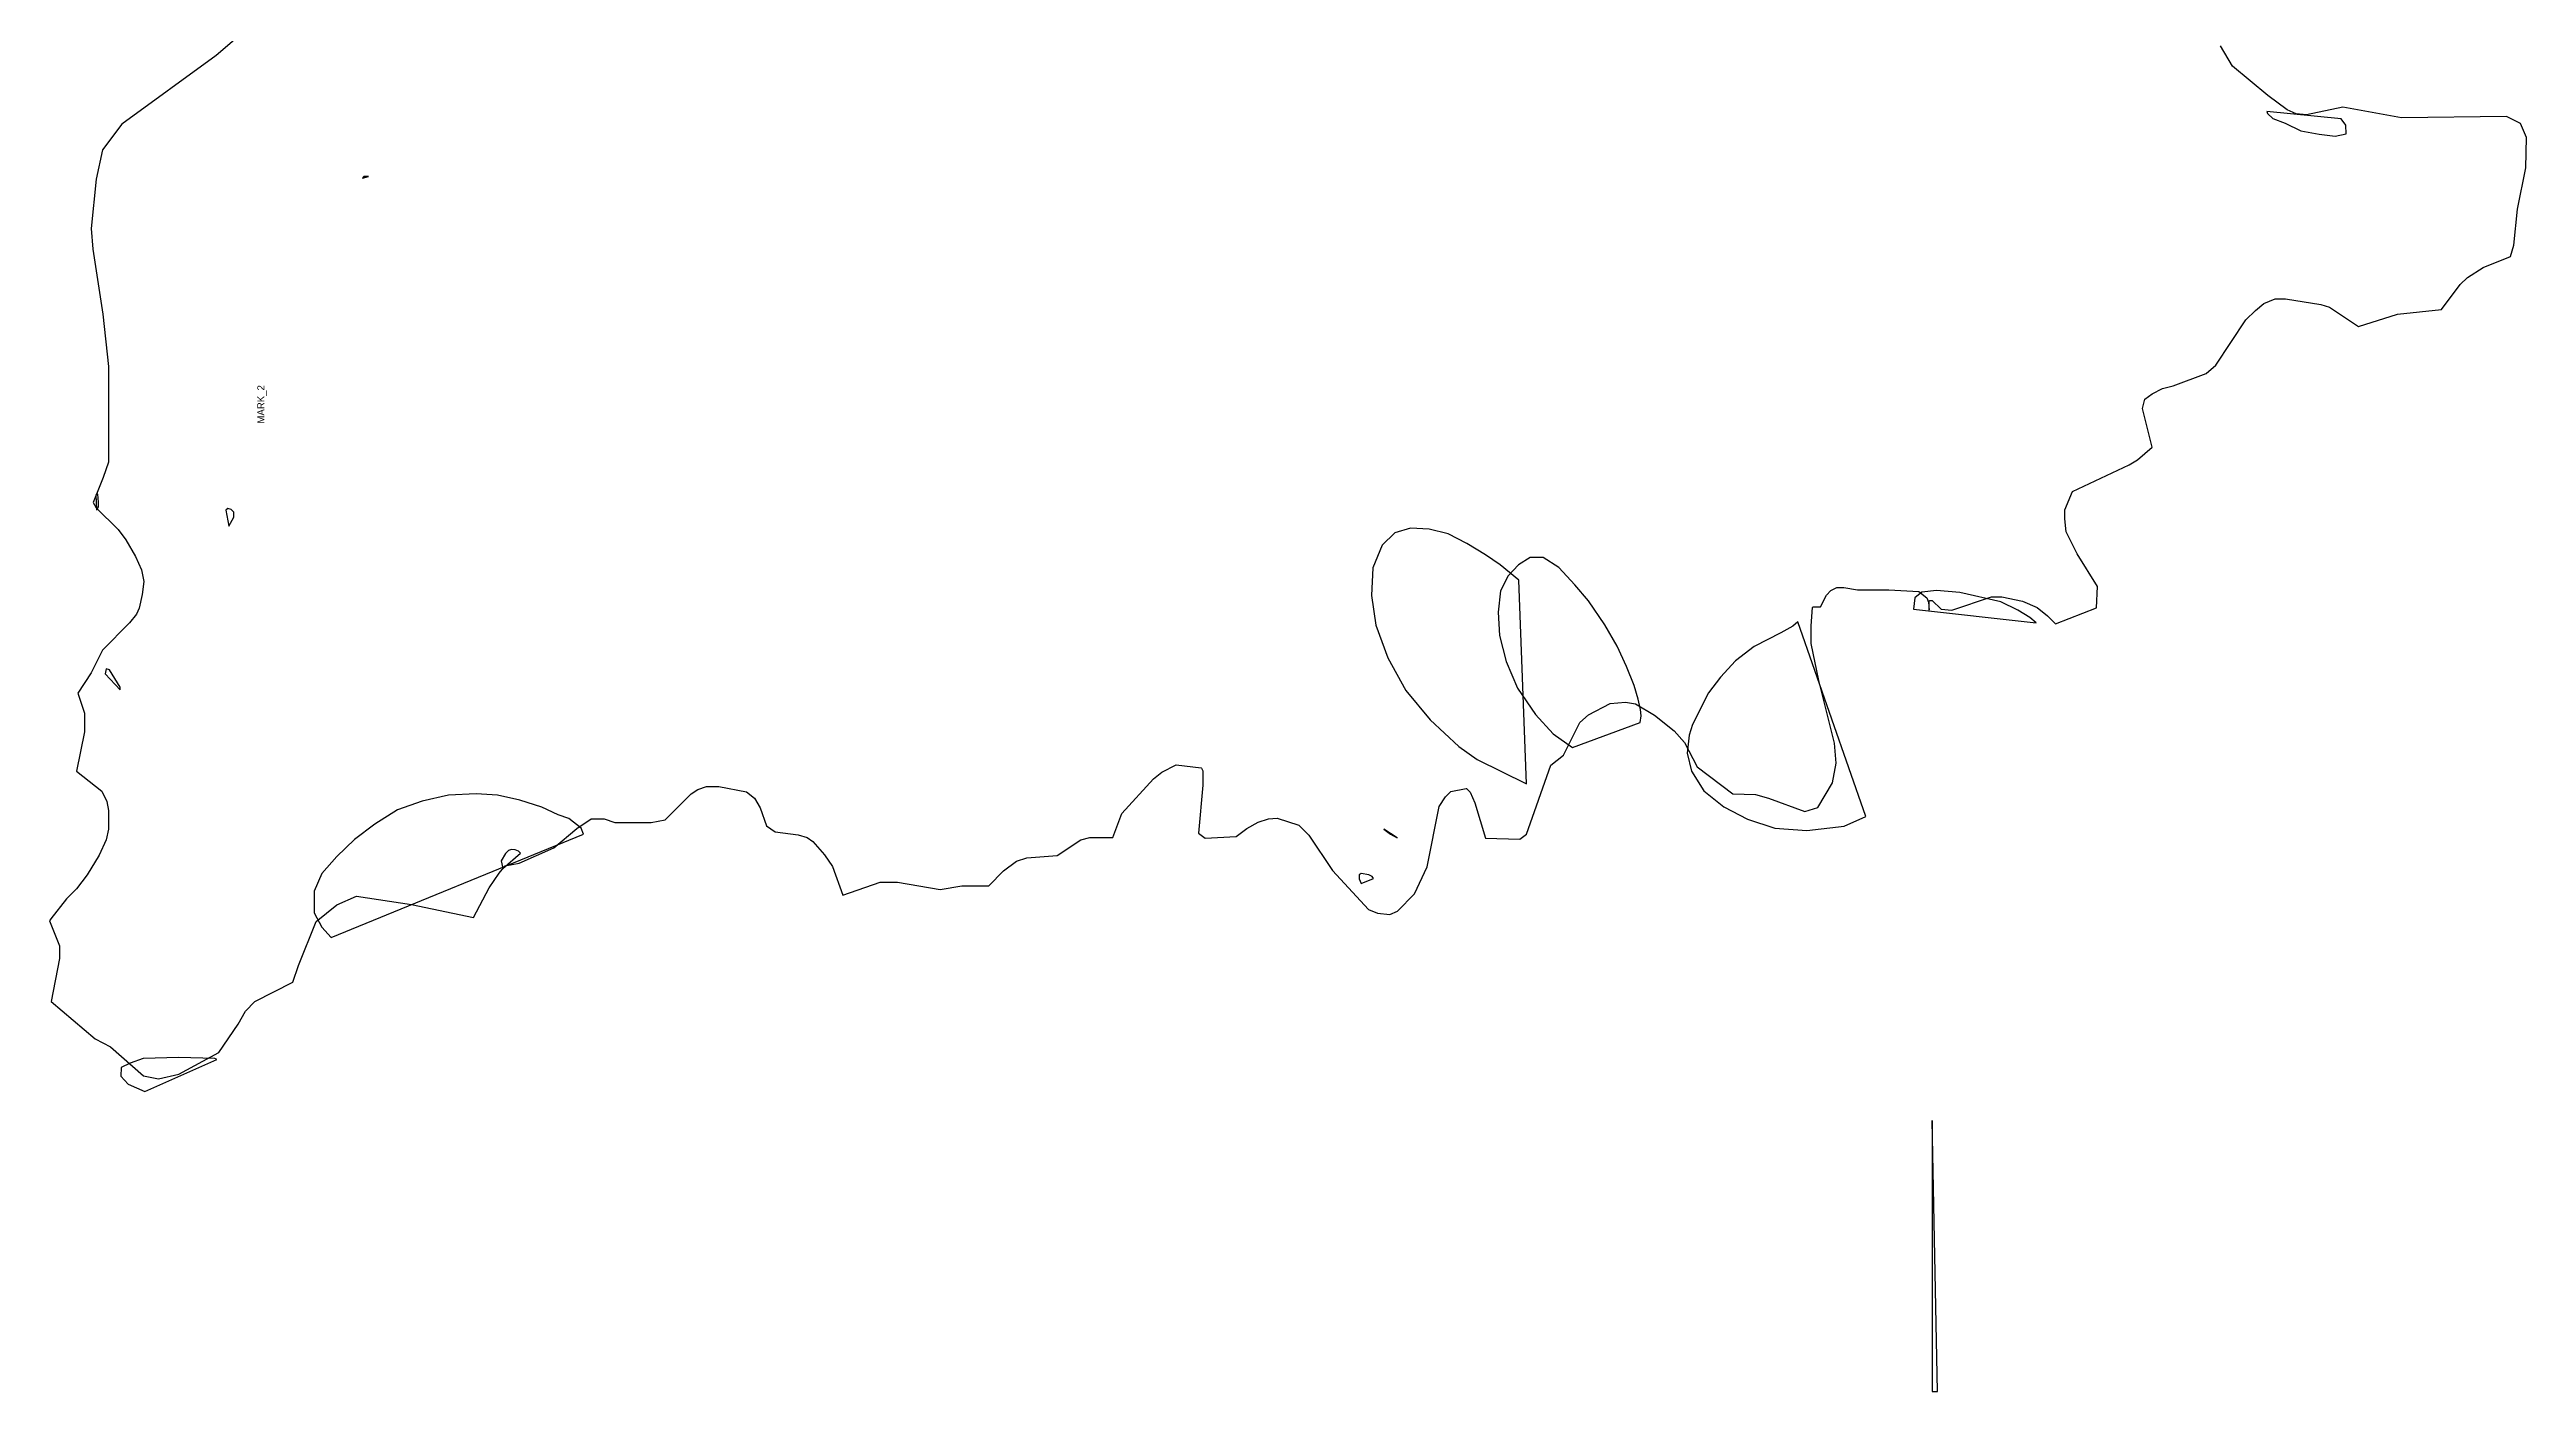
# Model space of a CAD drawing. Extents: x -3433 to -629, y 1 to 3217.
# Drawn here: x -3433 to -676, y 1 to 1495 of the extents above; entities that cross this region are included whole.
import ezdxf
from ezdxf.enums import TextEntityAlignment as Align

# ---------------------------------------------------------------- set-up
doc = ezdxf.new("R2010")
doc.units = 0

msp = doc.modelspace()

# ---------------------------------------------------------------- linework, layer by layer
at = {"layer": '1', "color": 7}
msp.add_lwpolyline([(-3222.3, 1510.7), (-3247.9, 1488.6), (-3352.9, 1412.1), (-3374.3, 1383.6), (-3381.4, 1351), (-3387, 1296), (-3385, 1273.1), (-3373.8, 1200.5), (-3367.8, 1142.2), (-3367.8, 1035.8), (-3373.5, 1018.9), (-3384.6, 990.9), (-3381.3, 985.1), (-3356.8, 960.7), (-3348.2, 949.5), (-3337.5, 930.9), (-3330.9, 916), (-3328.5, 902.9), (-3330.2, 888.6), (-3333.4, 873.3), (-3336.3, 866.6), (-3344.1, 856.9), (-3374.4, 826.6), (-3387.1, 801.1), (-3401.7, 778.6), (-3394.2, 756.2), (-3394.2, 735.7), (-3403.3, 691.9), (-3375.2, 669.4), (-3369.4, 657.9), (-3367.8, 648.1), (-3367.8, 627.1), (-3370.2, 615.3), (-3378.1, 598.3), (-3391.3, 576.3), (-3403.2, 560.9), (-3414.5, 549.7), (-3432, 527.4), (-3433.3, 525.1), (-3422.2, 497.4), (-3422.2, 483.1), (-3431.5, 435.1), (-3382.6, 393.6), (-3365.5, 384.7), (-3328.8, 352.5), (-3312, 349), (-3289.2, 354.5), (-3244.7, 378.4), (-3223.3, 410.1), (-3215.2, 424.6), (-3204.7, 435.2), (-3162.4, 456.7), (-3156.1, 475.5), (-3136.4, 524.4), (-3113.6, 542.9), (-3091.4, 552.7), (-3030.3, 543.3), (-2961.2, 528.8), (-2943.8, 561.7), (-2932.8, 578.2), (-2926.1, 586.2), (-2910.6, 589.2), (-2871.7, 606.5), (-2846.2, 628), (-2830.3, 638.6), (-2815.8, 638.6), (-2803.8, 634.6), (-2763.5, 634.6), (-2748, 637.4), (-2719, 666.4), (-2711.6, 671.3), (-2701.8, 674.6), (-2688, 674.6), (-2657.2, 668.6), (-2648.5, 661.7), (-2642.3, 650.8), (-2635.2, 631), (-2625.5, 624.2), (-2599.8, 621), (-2589.9, 617.7), (-2583.7, 613.3), (-2570.4, 598.6), (-2561.6, 585.5), (-2550.2, 553.6), (-2508.5, 568.2), (-2489.2, 568.2), (-2441.8, 559.8), (-2417.7, 564.2), (-2387.6, 564.2), (-2371.1, 580.8), (-2356.8, 591.5), (-2345.4, 595.2), (-2311.6, 597.7), (-2285.2, 615.3), (-2275.3, 617.8), (-2249.7, 617.8), (-2239.6, 644.7), (-2204.2, 683.1), (-2195, 690.8), (-2179.1, 698.8), (-2151.2, 695.3), (-2150.8, 695), (-2149.4, 692.2), (-2149.4, 676), (-2154.2, 622.8), (-2146.9, 617), (-2112.4, 619.1), (-2100.5, 628), (-2087.9, 635.1), (-2076.2, 638.6), (-2066.5, 639.5), (-2042.3, 631.7), (-2031.2, 620.6), (-2004.9, 581.2), (-1965, 537.6), (-1955, 533.8), (-1941, 532.2), (-1932.6, 536), (-1913.6, 555), (-1899.6, 585.3), (-1886.2, 652.5), (-1879.2, 663), (-1873.1, 669.1), (-1856.2, 672.5), (-1855.7, 672.4), (-1851.6, 668.2), (-1846.5, 656.5), (-1834.5, 617), (-1796.3, 616.2), (-1789.1, 621.5), (-1761.8, 698.4), (-1747.9, 709.7), (-1729.8, 745.8), (-1719.8, 754.4), (-1695.9, 767.2), (-1678.7, 768.5), (-1667.7, 766.9), (-1646.4, 754.1), (-1624.6, 736.5), (-1613.2, 723.7), (-1599.1, 696.4), (-1559.3, 666.6), (-1534.2, 665.8), (-1519.7, 661.8), (-1479, 646.9), (-1464.7, 651.2), (-1448.2, 678.8), (-1444.2, 700.8), (-1446, 723.1), (-1463.4, 792.6), (-1472.2, 833.8), (-1472.2, 853.6), (-1470.5, 874.1), (-1469.9, 874.6), (-1461.8, 874.6), (-1455.2, 887.8), (-1450.2, 892.8), (-1443.4, 896.2), (-1435.9, 896.2), (-1420.6, 893.8), (-1385.6, 893.8), (-1352.3, 891.7), (-1343.2, 884.9), (-1341.6, 879.8), (-1340.6, 871.2), (-1340.6, 881.2), (-1340, 881.8), (-1337.2, 881.8), (-1327.5, 872.2), (-1315.5, 871.1), (-1271.4, 885.8), (-1259.9, 885.8), (-1236.8, 881.2), (-1220.3, 873.9), (-1208.9, 864.7), (-1200.1, 855.9), (-1154.6, 873.5), (-1153.2, 897.3), (-1176.1, 933.9), (-1188.2, 958.1), (-1189.8, 972.7), (-1189.8, 982.9), (-1181.1, 1003.1), (-1118.2, 1032.7), (-1108.6, 1038.4), (-1092.4, 1052.6), (-1103.3, 1095.5), (-1100.8, 1105.9), (-1092.5, 1112.1), (-1081.1, 1117.7), (-1069.1, 1120.8), (-1032.5, 1134.5), (-1021.7, 1143.7), (-988, 1194.2), (-977.5, 1204.7), (-968.3, 1212.4), (-955.7, 1217.8), (-943.9, 1217.8), (-904.6, 1211.4), (-894.9, 1208.5), (-862.7, 1187), (-819.5, 1200.5), (-770.4, 1205.7), (-749.6, 1233.5), (-741.4, 1241.6), (-724.1, 1252.7), (-693.6, 1264.9), (-689.8, 1277.6), (-685.8, 1317.7), (-676.6, 1363.6), (-675.8, 1397.4), (-682.4, 1412.9), (-697.8, 1420.6), (-814.8, 1419.4), (-880.3, 1431.3), (-920.5, 1422.6), (-932.3, 1423.8), (-942, 1428.2), (-963.8, 1444), (-1003, 1476.7), (-1016.4, 1499.6)], dxfattribs=at)
msp.add_lwpolyline([(-1337.4, 302.7), (-1337.4, 1), (-1331.4, 1)], close=True, dxfattribs=at)
at = {"layer": '51', "color": 7}
for points in [[(-1961.5, 887.4), (-1956.6, 854.4), (-1943.5, 818), (-1923.4, 781.7), (-1896.1, 748.9), (-1864.3, 719.2), (-1844.1, 704.8), (-1789.1, 677.7), (-1797.4, 904.5), (-1818.4, 921.4), (-1834.5, 932.8), (-1855.6, 945.3), (-1876.1, 956.2), (-1897.2, 961.3), (-1918.2, 962.2), (-1935.7, 957), (-1949.6, 943.5), (-1960, 918.1)], [(-3138.5, 558.3), (-3138.5, 534.1), (-3130.1, 518.2), (-3119.9, 506.4), (-2838.8, 621.7), (-2841.5, 628.2), (-2855.1, 638.9), (-2867.1, 643.3), (-2885.1, 651.7), (-2909.7, 659.5), (-2934.7, 665.2), (-2958.4, 666.5), (-2989.3, 665), (-3018.5, 658.3), (-3046, 648.7), (-3071, 632.8), (-3093.8, 615.7), (-3113.4, 596.8), (-3130, 577.9)]]:
    msp.add_lwpolyline(points, close=True, dxfattribs=at)
at = {"layer": '52', "color": 7}
for points in [[(-3084.7, 1352.1), (-3078.3, 1353.8), (-3083.3, 1353.8)], [(-1820.4, 868.8), (-1819.2, 842.8), (-1811.6, 813.9), (-1799, 784.1), (-1779, 755), (-1759.5, 733.2), (-1737.8, 718), (-1662.3, 745.8), (-1661.2, 753.5), (-1662, 760.3), (-1664.6, 771.9), (-1669.3, 787.2), (-1677.6, 808.2), (-1688.1, 830.8), (-1701.8, 854.6), (-1719.8, 881.3), (-1735.1, 899.4), (-1753, 918.6), (-1770.6, 929.7), (-1785.1, 929.6), (-1797.9, 921.6), (-1809.3, 909.1), (-1817.8, 892.5)], [(-1358.1, 872.3), (-1221.7, 856.8), (-1228.7, 862.9), (-1242, 871.2), (-1260.8, 880.2), (-1306.5, 890.7), (-1332.4, 893), (-1348.7, 891.2), (-1356.7, 884.9)], [(-1610.1, 711.9), (-1605.2, 691.6), (-1591.4, 670), (-1569.3, 652.1), (-1542.8, 638.4), (-1512.6, 628.3), (-1476.9, 625.8), (-1435.2, 630.5), (-1411.3, 641.3), (-1487.1, 857.9), (-1492.5, 853.2), (-1505.7, 845.6), (-1535.6, 830.4), (-1556.2, 814.6), (-1573, 796.3), (-1586.4, 779), (-1604.1, 743.8), (-1607.9, 731.9)], [(-1948, 627.2), (-1940.5, 621.7), (-1932.9, 617.6)], [(-1975.2, 572), (-1973.1, 566.7), (-1959.3, 572.4), (-1960.8, 574.4), (-1964.6, 576.3), (-1973.2, 577.9), (-1975.2, 576.2)], [(-3354.1, 352.1), (-3345.9, 343.1), (-3327.1, 334.9), (-3247, 370.8), (-3249.4, 371.7), (-3289.4, 372.8), (-3329.1, 371.9), (-3343.6, 366.5), (-3353.4, 361.7)]]:
    msp.add_lwpolyline(points, close=True, dxfattribs=at)
at = {"layer": '53', "color": 7}
for points in [[(-3371.3, 800.3), (-3354.5, 782.3), (-3354.5, 785.4), (-3366.5, 804.7), (-3370.3, 805.8)], [(-2930.6, 591.8), (-2928.6, 583.4), (-2909.1, 600.4), (-2911.1, 602.5), (-2914.9, 604.2), (-2918.9, 604.6), (-2922.5, 603.4), (-2925.8, 600)]]:
    msp.add_lwpolyline(points, close=True, dxfattribs=at)
at = {"layer": '54', "color": 7}
for points in [[(-964.8, 1426.4), (-964, 1424.1), (-958, 1418.6), (-944.5, 1413.2), (-927.1, 1404.9), (-906.5, 1401.1), (-888.6, 1398.9), (-876.3, 1401.5), (-876.7, 1411.1), (-882.2, 1418.2)], [(-3381.7, 999.6), (-3381, 982.8), (-3380.1, 983.2), (-3378.9, 986.2), (-3378.6, 991.2), (-3379.7, 1000.1)], [(-3237, 982.3), (-3233.8, 964.6), (-3228, 974.6), (-3228.1, 980.2), (-3231.1, 983.2), (-3234.9, 984.1)]]:
    msp.add_lwpolyline(points, close=True, dxfattribs=at)

# ---------------------------------------------------------------- texts
at = {"layer": '72', "color": 3}
msp.add_text('MARK_2', height=8, rotation=90, dxfattribs=at).set_placement((-3191.6, 1078.8), align=Align.BOTTOM_LEFT)

doc.saveas('drawing.dxf')
